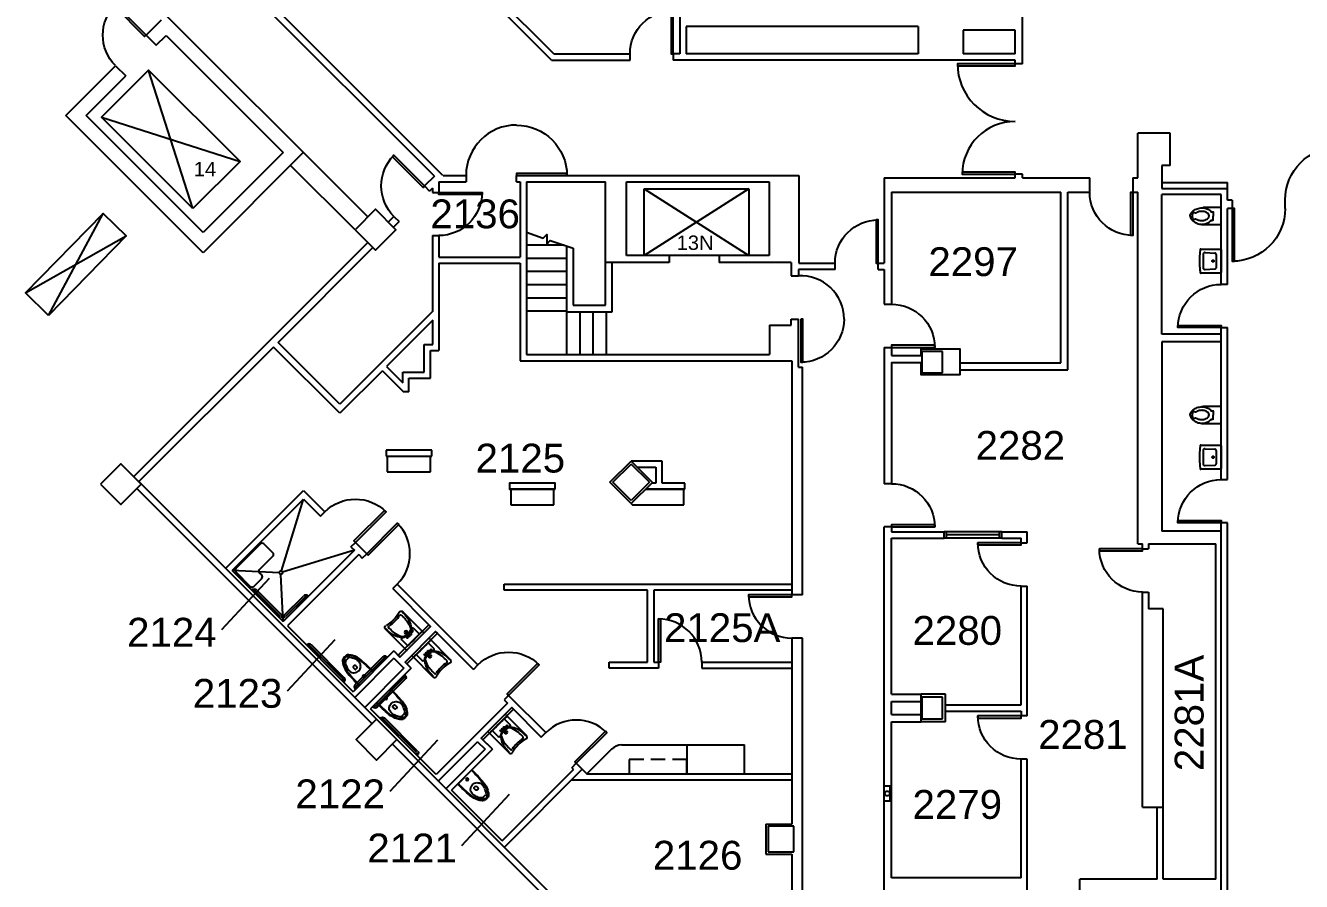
# Model space of a CAD drawing. Header units: inches. Extents: x -1132 to 7533, y -2240 to 4304.
# Drawn here: x 1821 to 2883, y 1341 to 2053 of the extents above; entities that cross this region are included whole.
import ezdxf

# ---------------------------------------------------------------- set-up
doc = ezdxf.new("R2010")
doc.units = ezdxf.units.IN
doc.header["$LTSCALE"] = 96
doc.header["$MEASUREMENT"] = 0
doc.linetypes.add('HIDDEN2', pattern=[0.1875, 0.125, -0.0625])
doc.layers.get('0').update_dxf_attribs({"linetype": 'CONTINUOUS'})
for name, color, linetype in [('A-ANNO-ROOM', 4, 'CONTINUOUS'), ('A-ANNO-TEXT', 4, 'CONTINUOUS'), ('A-COLS', 5, 'CONTINUOUS'), ('A-DOOR', 2, 'CONTINUOUS'), ('A-FLOR-CASE', 3, 'CONTINUOUS'), ('A-FLOR-CASE-UPPR', 3, 'HIDDEN2'), ('A-FLOR-EVTR', 1, 'CONTINUOUS'), ('A-FLOR-PFIX', 2, 'CONTINUOUS'), ('A-FLOR-STRS', 2, 'CONTINUOUS'), ('A-GLAZ', 2, 'CONTINUOUS'), ('A-SHAFT', 1, 'CONTINUOUS'), ('A-WALL-FULL', 6, 'CONTINUOUS'), ('X-EQPM', 1, 'CONTINUOUS')]:
    doc.layers.add(name, color=color, linetype=linetype)
doc.styles.add('ARIAL', font='arial.ttf')

# ---------------------------------------------------------------- blocks, each defined once
blk = doc.blocks.new('*U87')
for p, q in [((0, 0), (0, 0)), ((-36, 0), (-36, 0))]:
    blk.add_line(p, q)
blk.add_lwpolyline([(0, 0), (0, -36), (-1.75, -36), (-1.75, 0)], close=True)
blk.add_arc((0, 0), 36, 180, 270)
blk = doc.blocks.new('*U80')
for p, q in [((0, 0), (0, 0)), ((36, 0), (36, 0))]:
    blk.add_line(p, q)
blk.add_lwpolyline([(0, 0), (0, 36), (1.75, 36), (1.75, 0)], close=True)
blk.add_arc((0, 0), 36, 0, 90)
blk = doc.blocks.new('*U82')
for p, q in [((0, 0), (0, 0)), ((42, 0), (42, 0))]:
    blk.add_line(p, q)
blk.add_lwpolyline([(0, 0), (0, 42), (1.75, 42), (1.75, 0)], close=True)
blk.add_arc((0, 0), 42, 0, 90)
blk = doc.blocks.new('*U83')
for p, q in [((0, 0), (0, 0)), ((-36, 0), (-36, 0))]:
    blk.add_line(p, q)
blk.add_lwpolyline([(0, 0), (0, -36), (-1.75, -36), (-1.75, 0)], close=True)
blk.add_arc((0, 0), 36, 180, 270)
blk = doc.blocks.new('*U59')
for p, q in [((0, 0), (0, 0)), ((-44, 0), (-44, 0))]:
    blk.add_line(p, q)
blk.add_lwpolyline([(0, 0), (0, -44), (-1.75, -44), (-1.75, 0)], close=True)
blk.add_arc((0, 0), 44, 180, 270)
blk = doc.blocks.new('*U79')
for p, q in [((0, 0), (0, 0)), ((-36, 0), (-36, 0))]:
    blk.add_line(p, q)
blk.add_lwpolyline([(0, 0), (0, 36), (-1.75, 36), (-1.75, 0)], close=True)
blk.add_arc((0, 0), 36, 90, 180)
blk = doc.blocks.new('*U84')
for p, q in [((0, 0), (0, 0)), ((36, 0), (36, 0))]:
    blk.add_line(p, q)
blk.add_lwpolyline([(0, 0), (0, -36), (1.75, -36), (1.75, 0)], close=True)
blk.add_arc((0, 0), 36, 270, 0)
blk = doc.blocks.new('*U40')
for p, q in [((0, 0), (0, 0)), ((-36, 0), (-36, 0))]:
    blk.add_line(p, q)
blk.add_lwpolyline([(0, 0), (0, -36), (-1.75, -36), (-1.75, 0)], close=True)
blk.add_arc((0, 0), 36, 180, 270)
blk = doc.blocks.new('toilet')
for p, q in [((0, 8.4), (0, -8.4)), ((11.7, 0.7), (11.7, -0.8)), ((13.9, 1.3), (12.3, 1.3)), ((15, -0.2), (15, 0.2)), ((24.4, 1.2), (22, 2.9)), ((22.7, 1.7), (22.7, -1.8)), ((12.3, -1.3), (13.8, -1.3)), ((22, -2.9), (24.4, -1.3))]:
    blk.add_line(p, q)
blk.add_circle((2.8, 0), 1.12)
for centre, radius, start, end in [((-0.6, -183.6), 192, 85.6595, 89.8129), ((-2.4, -199.1), 207, 85.4918, 89.3454), ((14.8, 0), 5.76, 138.8891, 221.1109), ((14.6, -0.5), 5.99, 95.8382, 134.1772), ((12.3, 0.7), 0.56, 90, 180.535), ((11.6, -14.2), 22.2, 63.1364, 84.1184), ((12.2, -13.1), 20.5, 64.9076, 85.1535), ((13.9, 0.2), 1.11, 0, 90.5857), ((14.9, -3.4), 8.85, 68.6011, 95.8382), ((10.9, -13.6), 19.8, 56.1601, 68.6011), ((15.7, -5.7), 12.2, 44.4074, 64.8903), ((16, -5), 12, 40.761, 61.8362), ((21.5, 1.7), 1.14, 0, 55.7536), ((22.8, 1.6), 2, 12.4978, 39.0597), ((23.9, 0.7), 0.757, 10.9251, 51.0236), ((12.7, 0), 12.3, 350.4841, 9.5159), ((24.1, 1.9), 1.36, 10.3332, 42.8161), ((14.6, 0), 11, 349.0024, 10.9976), ((0.5, 132.9), 140.8, 269.7854, 275.545), ((0.2, 149), 157.3, 269.9445, 275.0138), ((14.8, 0.6), 6.18, 225.8228, 258.905), ((12.3, -0.8), 0.56, 180, 270.5829), ((15, 1.8), 7.4, 258.905, 295.7005), ((13.8, -0.2), 1.13, 270, 0.5296), ((12.5, 11.5), 19.4, 274.1483, 298.3887), ((12.7, 11.2), 18.5, 274.3585, 296.0983), ((-14.9, 64.1), 76.5, 295.7005, 298.856), ((15.8, 5.5), 12, 295.153, 316.1614), ((16.4, 4.8), 11.5, 297.3045, 318.9088), ((21.6, -1.8), 1.04, 300.9018, 360), ((24.1, -0.8), 0.599, 303.3554, 354.696), ((23.4, -1.8), 1.38, 314.4952, 352.3555), ((23.7, -1.8), 1.72, 323.3983, 350.1871)]:
    blk.add_arc(centre, radius, start, end)
blk = doc.blocks.new('*U42')
for p, q in [((0, 0), (0, 0)), ((-36, 0), (-36, 0))]:
    blk.add_line(p, q)
blk.add_lwpolyline([(0, 0), (0, 36), (-1.75, 36), (-1.75, 0)], close=True)
blk.add_arc((0, 0), 36, 90, 180)
blk = doc.blocks.new('A$C683036D0')
for p, q in [((10.1, 0), (-10.1, 0)), ((-10.2, -0.1), (-10.2, -25)), ((-6.9, -2.3), (-6.9, -9.1)), ((-6.8, -2.2), (6.8, -2.2)), ((-5.5, -10), (-5.9, -10)), ((5.5, -10), (5.9, -10)), ((6.9, -2.3), (6.9, -9.1)), ((10.2, -0.1), (10.2, -25)), ((-9.7, -25.1), (-9.7, -21.8)), ((9.7, -25.1), (9.7, -21.8))]:
    blk.add_line(p, q)
for centre, radius in [((-2, -7.3), 0.61), ((0, -11), 1.26), ((0, -11), 0.876), ((0, -7.3), 0.61), ((2, -7.3), 0.61), ((4.5, -8.1), 0.61)]:
    blk.add_circle(centre, radius)
for centre, radius, start, end in [((-10.1, -0.1), 0.118, 90, 180), ((10.1, -0.1), 0.118, 0, 90), ((-9.9, -1.8), 0.315, 180, 272.1315), ((0, -268.4), 266.4, 87.8685, 92.1315), ((-6.8, -2.3), 0.118, 90, 180), ((-5.9, -9.1), 0.984, 180, 270), ((0.9, -16.4), 8.66, 131.6638, 140.9539), ((-5.5, -9.8), 0.197, 270, 314.4692), ((0.9, -16.4), 8.98, 131.6638, 134.4692), ((-2.5, -12.6), 3.86, 97.469, 131.6638), ((-2.6, -12.2), 2.76, 97.6351, 152.8023), ((-2.5, -12.6), 3.54, 97.469, 131.6638), ((0, -31.7), 23.2, 82.531, 97.469), ((0, -31.7), 22.8, 82.531, 97.469), ((0, -31.7), 22.4, 82.3649, 97.6351), ((2.5, -12.6), 3.86, 48.3362, 82.531), ((2.5, -12.6), 3.54, 48.3362, 82.531), ((2.6, -12.2), 2.76, 27.1977, 82.3649), ((-0.9, -16.4), 8.66, 39.0461, 48.3362), ((-0.9, -16.4), 8.98, 45.5308, 48.3362), ((5.5, -9.8), 0.197, 225.5308, 270), ((5.9, -9.1), 0.984, 270, 0), ((6.8, -2.3), 0.118, 0, 90), ((9.9, -1.8), 0.315, 267.8685, 0), ((7.6, -21.8), 17.3, 140.9539, 180), ((28, -22.4), 35.4, 171.8762, 180), ((13.1, -20.3), 20.5, 152.8023, 171.8762), ((-13.1, -20.3), 20.5, 8.1238, 27.1977), ((-7.6, -21.8), 17.3, 0, 39.0461), ((-28, -22.4), 35.4, 0, 8.1238), ((-8.3, -25), 1.97, 180, 286.2602), ((0, -53.3), 27.6, 73.7398, 106.2602), ((4.3, -22.4), 11.8, 180, 187.651), ((-6.4, -23.8), 0.984, 187.651, 282.2356), ((0, -53.3), 29.2, 77.7644, 102.2356), ((6.4, -23.8), 0.984, 257.7644, 352.349), ((-4.3, -22.4), 11.8, 352.349, 0), ((8.3, -25), 1.97, 253.7398, 0)]:
    blk.add_arc(centre, radius, start, end)
blk = doc.blocks.new('GRAB BAR 36')
for p, q in [((-3, 36), (-3, 3)), ((-1.5, 36), (-1.5, 3)), ((-0.4, 38.3), (-0.8, 38.3)), ((-0.4, 36.8), (-0.8, 36.8)), ((-0.4, 36), (-0.4, 39)), ((-0.4, 39), (0, 39)), ((-0.4, 36), (0, 36)), ((-0.4, 2.3), (-0.8, 2.3)), ((-0.4, 0.8), (-0.8, 0.8)), ((-0.4, 3), (-0.4, 0)), ((-0.4, 3), (0, 3)), ((-0.4, 0), (0, 0))]:
    blk.add_line(p, q)
for centre, radius, start, end in [((-0.8, 36), 2.25, 90.0002, 180.0002), ((-0.8, 36), 0.75, 90.0002, 180.0002), ((-0.7, 3), 2.25, 179.9998, 269.9998), ((-0.7, 3), 0.75, 179.9998, 269.9998)]:
    blk.add_arc(centre, radius, start, end)
blk = doc.blocks.new('GRAB BAR 42')
for p, q in [((-55.8, 0.4), (-58.8, 0.4)), ((-58.8, 0.4), (-58.8, 0)), ((-58, 0.4), (-58, 0.7)), ((-56.5, 0.4), (-56.5, 0.7)), ((-55.8, 3), (-16.8, 3)), ((-55.8, 1.5), (-16.8, 1.5)), ((-55.8, 0.4), (-55.8, 0)), ((-16.8, 0.4), (-13.8, 0.4)), ((-16.8, 0.4), (-16.8, 0)), ((-16, 0.4), (-16, 0.7)), ((-14.5, 0.4), (-14.5, 0.7)), ((-13.8, 0.4), (-13.8, 0))]:
    blk.add_line(p, q)
for centre, radius, start, end in [((-55.8, 0.7), 2.25, 90.0002, 180.0002), ((-55.8, 0.7), 0.75, 90.0002, 180.0002), ((-16.8, 0.7), 2.25, 0.0024, 89.9934), ((-16.8, 0.7), 0.75, 0.0002, 90.0002)]:
    blk.add_arc(centre, radius, start, end)
blk = doc.blocks.new('P2477016')
for p, q in [((-2.5, -21.1), (-2.5, -21.1)), ((-3.6, -23.8), (-3.6, -23.8))]:
    blk.add_line(p, q)
blk.add_lwpolyline([(7, -14.9), (7, 0), (-7, 0), (-7, -14.9)])
for points in [[(-6.9, -16.2, -0.074934), (-6.3, -12.6, -0.085426), (-4.9, -9.7, -0.066386), (-3.5, -8.3), (-3.5, -6.7), (0, -6.7)], [(4, -23.7, -0.562484), (3.2, -23.5), (2.4, -21.3, -0.238976), (2.5, -20.9, 0.08035), (3.4, -19, 0.074934), (3.8, -16.2, 0.074934), (3.4, -13.4, 0.085426), (2.4, -11.5, 0.066386), (1.6, -10.6, 0.330534), (-1.7, -10.6, 0.066386), (-2.5, -11.5, 0.085426), (-3.5, -13.4, 0.074934), (-3.9, -16.2, 0.074934), (-3.5, -19, 0.08035), (-2.6, -20.9, -0.238976), (-2.5, -21.3), (-3.3, -23.5, -0.549653), (-4.1, -23.7)], [(6.9, -16.2, 0.074934), (6.3, -12.6, 0.085426), (4.9, -9.7, 0.066386), (3.5, -8.3), (3.5, -6.7), (0, -6.7)], [(0, -25.8, -0.143932), (-2.5, -25, -0.107177), (-4.9, -22.6, -0.077997), (-6.4, -19.2, -0.065232), (-7, -14.9)], [(0, -25.8, 0.143932), (2.5, -25, 0.107177), (4.9, -22.6, 0.077997), (6.4, -19.2, 0.065232), (7, -14.9)], [(-3, -22.7, 0.063273), (-1.7, -23.8, 0.143932), (0, -24.2)], [(0, -24.2, 0.143932), (1.7, -23.8, 0.059203), (2.9, -22.8)]]:
    blk.add_lwpolyline(points, format="xyb")
blk = doc.blocks.new('*U38')
for p, q in [((0, 0), (0, 0)), ((36, 0), (36, 0))]:
    blk.add_line(p, q)
blk.add_lwpolyline([(0, 0), (0, 36), (1.75, 36), (1.75, 0)], close=True)
blk.add_arc((0, 0), 36, 0, 90)
blk = doc.blocks.new('*U39')
for p, q in [((0, 0), (0, 0)), ((-36, 0), (-36, 0))]:
    blk.add_line(p, q)
blk.add_lwpolyline([(0, 0), (0, 36), (-1.75, 36), (-1.75, 0)], close=True)
blk.add_arc((0, 0), 36, 90, 180)
blk = doc.blocks.new('LAVHC4')
for p, q in [((-9.5, 0), (9.5, 0)), ((-10, -17.046589), (-10, -0.5)), ((-7.037044, -13.416795), (-6.580252, -5.19453)), ((-5.581791, -4.25), (5.581791, -4.25)), ((7.037044, -13.416795), (6.580252, -5.19453)), ((10, -0.5), (10, -17.046589)), ((-5.539354, -15), (5.539354, -15))]:
    blk.add_line(p, q)
for points in [[(-9.5, 0, 0.065543), (-9.648516, -0.019553, 0.087946), (-9.75, -0.066987, 0.043207), (-9.849429, -0.150571, 0.043207), (-9.933013, -0.25, 0.087946), (-9.980447, -0.351484, 0.065543), (-10, -0.5)], [(10, -0.5, 0.065543), (9.980447, -0.351484, 0.087946), (9.933013, -0.25, 0.043207), (9.849429, -0.150571, 0.043207), (9.75, -0.066987, 0.087946), (9.648516, -0.019553, 0.065543), (9.5, 0)], [(-5.581791, -4.25, 0.063221), (-5.869829, -4.286566, 0.085725), (-6.065686, -4.374874, 0.040781), (-6.261236, -4.53176, 0.040781), (-6.428729, -4.718307, 0.085725), (-6.527764, -4.908965, 0.063221), (-6.580252, -5.19453)], [(6.580252, -5.19453, 0.063221), (6.527764, -4.908965, 0.085725), (6.428729, -4.718307, 0.040781), (6.261236, -4.53176, 0.040781), (6.065686, -4.374874, 0.085725), (5.869829, -4.286566, 0.063221), (5.581791, -4.25)], [(-10, -17.046589, 0.061553), (-9.982606, -17.187347, 0.084107), (-9.940741, -17.282697, 0.039062), (-9.865923, -17.379174, 0.039062), (-9.777011, -17.46284, 0.084107), (-9.686081, -17.513595, 0.061553), (-9.547619, -17.544316)], [(-9.547619, -17.544316, 0.007949), (-5.398899, -17.874775, 0.014949), (-3.186834, -17.949334, 0.000949), (0, -17.955385, 0.000949), (3.186834, -17.949334, 0.014949), (5.398899, -17.874775, 0.007949), (9.547619, -17.544316)], [(-7.037044, -13.416795, 0.050866), (-7.020454, -13.776064, 0.073218), (-6.947859, -14.015861, 0.028563), (-6.762423, -14.357529, 0.050866), (-6.629034, -14.530823, 0.050866), (-6.463406, -14.673619, 0.028563), (-6.132551, -14.877722, 0.073218), (-5.897149, -14.963507, 0.050866), (-5.539354, -15)], [(5.539354, -15, 0.050866), (5.897149, -14.963507, 0.073218), (6.132551, -14.877722, 0.028563), (6.463406, -14.673619, 0.050866), (6.629034, -14.530823, 0.050866), (6.762423, -14.357529, 0.028563), (6.947859, -14.015861, 0.073218), (7.020454, -13.776064, 0.050866), (7.037044, -13.416795)], [(9.547619, -17.544316, 0.061553), (9.686081, -17.513595, 0.084107), (9.777011, -17.46284, 0.039062), (9.865923, -17.379174, 0.039062), (9.940741, -17.282697, 0.084107), (9.982606, -17.187347, 0.061553), (10, -17.046589)]]:
    blk.add_lwpolyline(points, format="xyb")
blk.add_lwpolyline([(0.704769, -7.006515, -0.043661), (0.649519, -7.125, -0.043661), (0.574533, -7.232091, -0.043661), (0.482091, -7.324533, -0.043661), (0.375, -7.399519, -0.043661), (0.256515, -7.454769, -0.043661), (0.130236, -7.488606, -0.043661), (0, -7.5, -0.043661), (-0.130236, -7.488606, -0.043661), (-0.256515, -7.454769, -0.043661), (-0.375, -7.399519, -0.043661), (-0.482091, -7.324533, -0.043661), (-0.574533, -7.232091, -0.043661), (-0.649519, -7.125, -0.043661), (-0.704769, -7.006515, -0.043661), (-0.738606, -6.880236, -0.043661), (-0.75, -6.75, -0.043661), (-0.738606, -6.619764, -0.043661), (-0.704769, -6.493485, -0.043661), (-0.649519, -6.375, -0.043661), (-0.574533, -6.267909, -0.043661), (-0.482091, -6.175467, -0.043661), (-0.375, -6.100481, -0.043661), (-0.256515, -6.045231, -0.043661), (-0.130236, -6.011394, -0.043661), (0, -6, -0.043661), (0.130236, -6.011394, -0.043661), (0.256515, -6.045231, -0.043661), (0.375, -6.100481, -0.043661), (0.482091, -6.175467, -0.043661), (0.574533, -6.267909, -0.043661), (0.649519, -6.375, -0.043661), (0.704769, -6.493485, -0.043661), (0.738606, -6.619764, -0.043661), (0.75, -6.75, -0.043661), (0.738606, -6.880236, -0.043661)], format="xyb", close=True)

msp = doc.modelspace()

# ---------------------------------------------------------------- linework, layer by layer
at = {"layer": 'A-ANNO-ROOM'}
for p, q in [((1984.3, 1550.4), (2024, 1593.1)), ((2039, 1499.5), (2078.7, 1542.2)), ((2124.3, 1415.8), (2164.1, 1458.5)), ((2184.2, 1370.7), (2223.9, 1413.4))]:
    msp.add_line(p, q, dxfattribs=at)
at = {"layer": 'A-COLS'}
for p, q in [((2584.4, 1782.1), (2567, 1782.1)), ((2567, 1782.1), (2567, 1764.1)), ((2584.4, 1764.1), (2584.4, 1782.1)), ((2567, 1764.1), (2584.4, 1764.1)), ((2309.9, 1673.1), (2325.1, 1688.3)), ((2340.2, 1673.2), (2325.1, 1688.3)), ((2325.1, 1657.9), (2309.9, 1673.1)), ((2340.2, 1673.2), (2325.1, 1657.9)), ((2584.4, 1494.1), (2567, 1494.1)), ((2567, 1494.1), (2567, 1476.1)), ((2584.4, 1476.1), (2584.4, 1494.1)), ((2113, 1475.7), (2130, 1458.8)), ((2567, 1476.1), (2584.4, 1476.1)), ((2460.5, 1386.7), (2439, 1386.7)), ((2439, 1386.7), (2439, 1365.2)), ((2460.5, 1365.2), (2460.5, 1386.7)), ((2439, 1365.2), (2460.5, 1365.2))]:
    msp.add_line(p, q, dxfattribs=at)
for points in [[(2095.2, 1883.4), (2112.1, 1866.4), (2129.1, 1883.4), (2112.1, 1900.4)], [(1883.3, 1671.5), (1900.3, 1654.6), (1917.2, 1671.5), (1900.3, 1688.5)]]:
    msp.add_lwpolyline(points, close=True, dxfattribs=at)
msp.add_lwpolyline([(2113, 1475.7), (2096.1, 1458.8), (2113, 1441.8), (2130, 1458.8)], dxfattribs=at)
at = {"layer": 'A-DOOR'}
msp.add_line((2869.5, 1901.1), (2869.5, 1908.1), dxfattribs=at)
for points in [[(2644.7, 2021.6), (2596.7, 2021.6), (2596.7, 2019.9), (2644.7, 2019.9)], [(2644.7, 1929.6), (2644.7, 1931.4), (2600.7, 1931.4), (2600.7, 1929.6), (2644.7, 1929.6)]]:
    msp.add_lwpolyline(points, close=True, dxfattribs=at)
for centre, radius, start, end in [((2644.7, 2021.6), 48, 180, 270), ((2229.6, 1928.6), 42, 90, 180), ((2644.7, 1929.6), 44, 90, 180), ((2466.2, 1809), 36.1, 0.057, 93.0393)]:
    msp.add_arc(centre, radius, start, end, dxfattribs=at)
at = {"layer": 'A-FLOR-CASE'}
for p, q in [((2122, 1694.7), (2122, 1681.7)), ((2158, 1681.7), (2158, 1694.7)), ((2122, 1681.7), (2158, 1681.7)), ((2224.8, 1667.3), (2224.8, 1654.3)), ((2260.8, 1654.3), (2260.8, 1667.3)), ((2368.8, 1667.3), (2339, 1667.3)), ((2368.8, 1654.3), (2368.8, 1667.3)), ((2224.8, 1654.3), (2260.8, 1654.3)), ((2325.1, 1655.5), (2326.3, 1654.3)), ((2326.3, 1654.3), (2368.8, 1654.3)), ((2308.7, 1450.8), (2288.2, 1430.3)), ((2317.2, 1454.3), (2419.5, 1454.3)), ((2371.5, 1454.3), (2371.5, 1430.3)), ((2419.5, 1430.3), (2419.5, 1454.3)), ((2288.2, 1430.3), (2371.5, 1430.3)), ((2371.5, 1430.3), (2419.5, 1430.3))]:
    msp.add_line(p, q, dxfattribs=at)
msp.add_arc((2317.2, 1442.3), 12, 90, 135, dxfattribs=at)
at = {"layer": 'A-FLOR-CASE-UPPR'}
for p, q in [((2371.5, 1442.3), (2323.5, 1442.3)), ((2323.5, 1442.3), (2323.5, 1430.3)), ((2371.5, 1430.3), (2371.5, 1442.3)), ((2323.5, 1430.3), (2371.5, 1430.3))]:
    msp.add_line(p, q, dxfattribs=at)
at = {"layer": 'A-FLOR-EVTR'}
for p, q in [((1960.2, 1901.1), (1923.3, 2016.4)), ((2335.9, 1917.5), (2423.1, 1917.5)), ((2335.9, 1862), (2335.9, 1917.5)), ((2423.1, 1917.5), (2335.9, 1862)), ((2335.9, 1917.5), (2423.1, 1862)), ((2423.1, 1917.5), (2423.1, 1862)), ((2356.6, 1862), (2335.9, 1862)), ((2423.1, 1862), (2398.3, 1862))]:
    msp.add_line(p, q, dxfattribs=at)
msp.add_lwpolyline([(1960.2, 1901.1), (1884.1, 1977.2), (1923.3, 2016.4), (1999.4, 1940.3)], close=True, dxfattribs=at)
msp.add_lwpolyline([(1884.1, 1977.2), (1999.4, 1940.3)], dxfattribs=at)
at = {"layer": 'A-FLOR-PFIX'}
for p, q in [((2033.9, 1599.2), (2052.2, 1658.9)), ((2094.6, 1616.5), (2034.9, 1598.2)), ((2032, 1597.8), (1992.8, 1599.5)), ((2035.2, 1557.1), (2033.5, 1596.3)), ((2013.3, 1583.3), (2034.2, 1562.4)), ((2033.1, 1561.3), (2012.2, 1582.2)), ((2036.3, 1562.4), (2052.2, 1578.3)), ((2053.3, 1577.2), (2037.4, 1561.3))]:
    msp.add_line(p, q, dxfattribs=at)
msp.add_lwpolyline([(2008, 1586.4, 0.414214), (2010.8, 1586.4), (2017.5, 1593, 0.414214), (2017.5, 1595.9), (2015.7, 1597.6, -0.414214), (2015.7, 1600.5), (2026.8, 1611.5, 0.414214), (2026.8, 1614.3), (2019.3, 1621.8, 0.414214), (2016.5, 1621.8), (1996, 1601.3, 0.414214), (1996, 1598.4)], format="xyb", close=True, dxfattribs=at)
for points in [[(2131.2, 1529), (2156.7, 1554.4), (2158.1, 1553), (2132.6, 1527.5)], [(2138.3, 1521.9), (2163.8, 1547.3), (2162.3, 1548.8), (2136.9, 1523.3)], [(2201.6, 1458.6), (2227, 1484.1), (2225.6, 1485.5), (2200.2, 1460)]]:
    msp.add_lwpolyline(points, close=True, dxfattribs=at)
msp.add_circle((2033.5, 1597.8), 1.5, dxfattribs=at)
for centre, radius, start, end in [((2011.2, 1581.1), 3, 45, 135), ((2011.2, 1581.1), 1.5, 45, 135), ((2054.3, 1576.2), 3, 44.9527, 135.0473), ((2054.3, 1576.2), 1.5, 45, 135), ((2035.2, 1563.4), 1.5, 225, 315), ((2035.2, 1563.4), 3, 225, 315)]:
    msp.add_arc(centre, radius, start, end, dxfattribs=at)
at = {"layer": 'A-FLOR-STRS'}
for p, q in [((2269.4, 1870.5), (2237.9, 1870.5)), ((2271.2, 1859.5), (2237.9, 1859.5)), ((2271.2, 1848.5), (2237.9, 1848.5)), ((2271.2, 1837.5), (2237.9, 1837.5)), ((2271.2, 1826.5), (2237.9, 1826.5)), ((2271.2, 1815.5), (2237.9, 1815.5)), ((2271.2, 1815), (2271.2, 1779.5)), ((2282.2, 1815), (2282.2, 1779.5)), ((2293.2, 1815), (2293.2, 1779.5)), ((2304.2, 1815), (2304.2, 1779.5))]:
    msp.add_line(p, q, dxfattribs=at)
msp.add_lwpolyline([(2237.9, 1881.5), (2251.8, 1876.4), (2254.9, 1879.4), (2254.8, 1871.5), (2257.5, 1874.5), (2276.7, 1868)], dxfattribs=at)
at = {"layer": 'A-GLAZ'}
for p, q in [((2585.7, 1626.6), (2585.7, 1631.9)), ((2633.7, 1631.9), (2585.7, 1631.9)), ((2633.7, 1626.6), (2585.7, 1626.6)), ((2587.7, 1626.6), (2587.7, 1631.9)), ((2631.7, 1629.3), (2587.7, 1629.3)), ((2631.7, 1626.6), (2631.7, 1631.9)), ((2633.7, 1626.6), (2633.7, 1631.9))]:
    msp.add_line(p, q, dxfattribs=at)
at = {"layer": 'A-SHAFT'}
for p, q in [((1840.1, 1812), (1885.4, 1897)), ((1820.8, 1830.8), (1904.7, 1878.3))]:
    msp.add_line(p, q, dxfattribs=at)
msp.add_lwpolyline([(1840.1, 1812), (1820.8, 1830.8), (1885.4, 1897), (1904.7, 1878.3)], close=True, dxfattribs=at)
at = {"layer": 'A-WALL-FULL'}
for p, q in [((2168.4, 1928.6), (1892, 2205.1)), ((2161.2, 1928.1), (1891.9, 2197.4)), ((2365.6, 2172.1), (2365.6, 2029.9)), ((2258.8, 2024.6), (2173.5, 2110)), ((2260.6, 2029.9), (2192.3, 2098.2)), ((1912.4, 2087.4), (2105.8, 1894)), ((2650.9, 2021.6), (2650.9, 2067.6)), ((1921.2, 2045.5), (1934, 2058.3)), ((2564.1, 2052.6), (2370.8, 2052.6)), ((2370.8, 2052.6), (2370.8, 2029.9)), ((2564.1, 2052.6), (2564.1, 2029.9)), ((1921.2, 2045.5), (1929.7, 2037)), ((1929.7, 2037), (1937.8, 2045.1)), ((1937.8, 2045.1), (2035.2, 1947.7)), ((2601.6, 2049.6), (2601.6, 2029.9)), ((2644.7, 2049.6), (2601.6, 2049.6)), ((2644.7, 2029.9), (2644.7, 2049.6)), ((2260.6, 2029.9), (2324.1, 2029.9)), ((2324.1, 2024.6), (2324.1, 2029.9)), ((2365.6, 2029.9), (2360.1, 2029.9)), ((2360.1, 2029.9), (2360.1, 2024.6)), ((2564.1, 2029.9), (2370.8, 2029.9)), ((2644.7, 2029.9), (2601.6, 2029.9)), ((1854.3, 1978.6), (1895.8, 2020)), ((1895.8, 2020), (1904.3, 2011.6)), ((2258.8, 2024.6), (2324.1, 2024.6)), ((2644.7, 2024.6), (2360.1, 2024.6)), ((2644.7, 2021.6), (2644.7, 2024.6)), ((2650.9, 2021.6), (2644.7, 2021.6)), ((1871.3, 1978.6), (1904.3, 2011.6)), ((1968.7, 1864.2), (1854.3, 1978.6)), ((1968.7, 1881.2), (1871.3, 1978.6)), ((2746.9, 1926.6), (2746.9, 1963.9)), ((2773.9, 1963.9), (2746.9, 1963.9)), ((2773.9, 1936.9), (2773.9, 1963.9)), ((2035.2, 1947.7), (1968.7, 1881.2)), ((2052.1, 1947.7), (1968.7, 1864.2)), ((2095.2, 1883.4), (2041.5, 1937)), ((2773.9, 1936.9), (2766.9, 1936.9)), ((2766.9, 1936.9), (2766.9, 1917.8)), ((2161.2, 1928.1), (2153, 1919.9)), ((2164.9, 1923.4), (2187.6, 1923.4)), ((2164.9, 1923.4), (2164.9, 1914.5)), ((2168.5, 1928.6), (2187.6, 1928.6)), ((2187.6, 1928.6), (2187.6, 1923.4)), ((2229.6, 1928.6), (2464.6, 1928.6)), ((2229.6, 1923.4), (2229.6, 1928.6)), ((2229.6, 1923.4), (2232.6, 1923.4)), ((2232.6, 1923.4), (2232.6, 1860.5)), ((2237.9, 1923.4), (2303.8, 1923.4)), ((2237.9, 1923.4), (2237.9, 1779.5)), ((2303.8, 1820.5), (2303.8, 1923.4)), ((2321.3, 1862), (2321.3, 1923.4)), ((2321.3, 1923.4), (2439.9, 1923.4)), ((2439.9, 1923.4), (2439.9, 1862)), ((2464.6, 1928.6), (2464.6, 1855.6)), ((2535.8, 1926.6), (2535.8, 1855.6)), ((2535.8, 1926.6), (2644.7, 1926.6)), ((2650.9, 1929.6), (2644.7, 1929.6)), ((2644.7, 1926.6), (2644.7, 1929.6)), ((2650.9, 1926.6), (2650.9, 1929.6)), ((2650.9, 1926.6), (2706.8, 1926.6)), ((2706.8, 1914.6), (2706.8, 1926.6)), ((2742.8, 1926.6), (2742.8, 1914.6)), ((2742.8, 1926.6), (2746.9, 1926.6)), ((2766.9, 1922.8), (2821.5, 1922.8)), ((2821.5, 1908.1), (2821.5, 1922.8)), ((2153, 1919.9), (2157.2, 1915.6)), ((2159.6, 1918), (2157.2, 1915.6)), ((2159.6, 1918), (2159.6, 1914.5)), ((2159.6, 1914.5), (2164.9, 1914.5)), ((2541.8, 1914.6), (2682.7, 1914.6)), ((2541.8, 1914.6), (2541.8, 1821.4)), ((2682.7, 1772.6), (2682.7, 1914.6)), ((2688.7, 1766.6), (2688.7, 1914.6)), ((2688.7, 1914.6), (2706.8, 1914.6)), ((2742.8, 1914.6), (2746.8, 1914.6)), ((2746.8, 1621.7), (2746.8, 1914.6)), ((2816.3, 1912.8), (2766.8, 1912.8)), ((2766.8, 1796.4), (2766.8, 1912.8)), ((2766.9, 1917.8), (2821.5, 1917.8)), ((2816.3, 1837.9), (2816.3, 1912.8)), ((2825.5, 1908.1), (2821.5, 1908.1)), ((2825.5, 1908.1), (2825.5, 1901.1)), ((2127.5, 1894.4), (2122.8, 1889.7)), ((2127.5, 1894.4), (2131.8, 1890.2)), ((2825.5, 1901.1), (2821.5, 1901.1)), ((2821.5, 1837.9), (2821.5, 1901.1)), ((2127.1, 1885.4), (2131.8, 1890.2)), ((2105.8, 1872.7), (1911, 1677.8)), ((2159.6, 1878.5), (2164.9, 1878.5)), ((2159.6, 1878.5), (2159.6, 1815.2)), ((2164.9, 1878.5), (2164.9, 1860.5)), ((2271.2, 1869.9), (2271.2, 1815)), ((2031.1, 1789.5), (2110.1, 1868.5)), ((2164.9, 1860.5), (2232.6, 1860.5)), ((2276.7, 1868), (2276.7, 1820.5)), ((2439.9, 1862), (2321.3, 1862)), ((2356.6, 1862), (2356.6, 1856)), ((2398.3, 1862), (2398.3, 1856)), ((2164.9, 1855.5), (2232.6, 1855.5)), ((2164.9, 1855.5), (2164.9, 1782.7)), ((2232.6, 1855.5), (2232.6, 1774.3)), ((2356.6, 1856), (2303.8, 1856)), ((2309.3, 1815), (2309.3, 1856)), ((2458.3, 1856), (2398.3, 1856)), ((2458.3, 1856), (2458.3, 1845)), ((2464.3, 1850.4), (2464.3, 1845)), ((2494.8, 1850.4), (2464.3, 1850.4)), ((2464.6, 1855.6), (2494.8, 1855.6)), ((2494.8, 1850.4), (2494.8, 1855.6)), ((2530.8, 1855.6), (2535.8, 1855.6)), ((2530.8, 1850.4), (2530.8, 1855.6)), ((2530.8, 1850.4), (2535.8, 1850.4)), ((2535.8, 1850.4), (2535.8, 1821.4)), ((2458.3, 1845), (2464.3, 1845)), ((2821.5, 1837.9), (2816.3, 1837.9)), ((2276.7, 1820.5), (2303.8, 1820.5)), ((2535.8, 1821.4), (2541.8, 1821.4)), ((2159.6, 1815.2), (2082.5, 1738)), ((2159.9, 1808), (2121.4, 1769.5)), ((2159.9, 1787.7), (2159.9, 1808)), ((2271.2, 1815), (2309.3, 1815)), ((2458.3, 1803.9), (2458.3, 1809)), ((2458.3, 1809), (2464.3, 1809)), ((2464.3, 1769), (2464.3, 1809)), ((2440.3, 1803.9), (2458.3, 1803.9)), ((2440.3, 1803.9), (2440.3, 1779.5)), ((2816.3, 1796.4), (2766.8, 1796.4)), ((2816.3, 1801.9), (2821.5, 1801.9)), ((2816.3, 1675.4), (2816.3, 1801.9)), ((2821.5, 1675.4), (2821.5, 1801.9)), ((2027.4, 1785.7), (1915.2, 1673.6)), ((2082.5, 1730.6), (2027.4, 1785.7)), ((2082.5, 1738), (2031.1, 1789.5)), ((2152.7, 1787.7), (2159.9, 1787.7)), ((2152.7, 1764.7), (2152.7, 1787.7)), ((2535.8, 1785.4), (2535.8, 1671.9)), ((2535.8, 1785.4), (2541.8, 1785.4)), ((2541.8, 1785.4), (2541.8, 1778.6)), ((2816.3, 1790.1), (2766.8, 1790.1)), ((2766.8, 1790.1), (2766.8, 1632.4)), ((2158, 1782.7), (2164.9, 1782.7)), ((2158, 1759.7), (2158, 1782.7)), ((2232.6, 1774.3), (2458.8, 1774.3)), ((2237.9, 1779.5), (2440.3, 1779.5)), ((2458.8, 1774.3), (2458.8, 1579.3)), ((2117.9, 1766), (2082.5, 1730.6)), ((2117.9, 1766), (2135.6, 1748.3)), ((2121.4, 1769.5), (2135, 1756)), ((2135, 1756), (2135, 1764.7)), ((2135, 1764.7), (2152.7, 1764.7)), ((2464.3, 1769), (2467.8, 1769)), ((2467.8, 1579.3), (2467.8, 1769)), ((2598.8, 1772.6), (2682.7, 1772.6)), ((2598.8, 1766.6), (2688.7, 1766.6)), ((2140, 1748.3), (2140, 1759.7)), ((2140, 1759.7), (2158, 1759.7)), ((2140, 1748.3), (2135.6, 1748.3)), ((2159, 1699.7), (2121, 1699.7)), ((2121, 1699.7), (2121, 1694.7)), ((2121, 1694.7), (2159, 1694.7)), ((2159, 1694.7), (2159, 1699.7)), ((2307.4, 1673.1), (2325.1, 1690.8)), ((2342.7, 1673), (2325.1, 1690.8)), ((2350.8, 1690.8), (2325.1, 1690.8)), ((2350.8, 1672.3), (2350.8, 1690.8)), ((2330.1, 1685.8), (2345.5, 1685.8)), ((2345.5, 1685.8), (2345.5, 1672.3)), ((1915.2, 1673.6), (2113, 1475.7)), ((2325.1, 1655.4), (2307.4, 1673.1)), ((2325.1, 1655.4), (2342.7, 1673)), ((2345.5, 1672.3), (2342, 1672.3)), ((2369.8, 1672.3), (2350.8, 1672.3)), ((2369.8, 1667.3), (2369.8, 1672.3)), ((2541.8, 1671.9), (2535.8, 1671.9)), ((2816.3, 1675.4), (2821.5, 1675.4)), ((1913.5, 1667.8), (2109.3, 1472)), ((1987.3, 1601.4), (2052.2, 1666.3)), ((1992.8, 1599.5), (2052.2, 1658.9)), ((2052.2, 1666.3), (2070.1, 1648.5)), ((2052.2, 1658.9), (2066.4, 1644.8)), ((2261.8, 1667.3), (2223.8, 1667.3)), ((2337, 1667.3), (2369.8, 1667.3)), ((2066.4, 1644.8), (2070.1, 1648.5)), ((2821.5, 1639.4), (2816.3, 1639.4)), ((2816.3, 631.9), (2816.3, 1639.4)), ((2821.5, 604.6), (2821.5, 1639.4)), ((2535.8, 1035.4), (2535.8, 1635.9)), ((2541.8, 1635.9), (2535.8, 1635.9)), ((2541.8, 1635.9), (2541.8, 1631.9)), ((2541.8, 1631.9), (2585.7, 1631.9)), ((2541.8, 1626.6), (2585.7, 1626.6)), ((2541.8, 1496.6), (2541.8, 1626.6)), ((2633.7, 1631.9), (2654.7, 1631.9)), ((2633.7, 1626.6), (2649.7, 1626.6)), ((2649.7, 1622.6), (2649.7, 1626.6)), ((2654.7, 1622.6), (2654.7, 1631.9)), ((2816.3, 1632.4), (2766.8, 1632.4)), ((2094.6, 1616.5), (2035.2, 1557.1)), ((2091.8, 1619.3), (2095.5, 1623)), ((2091.8, 1619.3), (2094.6, 1616.5)), ((2095.5, 1623), (2104.9, 1613.6)), ((2649.7, 1622.6), (2654.7, 1622.6)), ((2746.8, 1621.7), (2750.9, 1621.7)), ((2750.9, 1617.7), (2750.9, 1621.7)), ((2750.9, 1617.7), (2755.9, 1617.7)), ((2755.9, 1621.7), (2755.9, 1617.7)), ((2755.9, 1621.7), (2811.7, 1621.7)), ((2811.7, 1342.6), (2811.7, 1621.7)), ((2098.3, 1612.8), (2039, 1553.4)), ((2098.3, 1612.8), (2101.2, 1609.9)), ((2101.2, 1609.9), (2104.9, 1613.6)), ((1992.8, 1599.5), (2035.2, 1557.1)), ((2126.6, 1584.5), (2130.3, 1588.2)), ((2126.6, 1584.5), (2158.1, 1553)), ((2130.3, 1588.2), (2197.5, 1521)), ((2219.4, 1588.3), (2458.8, 1588.3)), ((2219.4, 1583.3), (2219.4, 1588.3)), ((2338.8, 1583.3), (2219.4, 1583.3)), ((2338.8, 1523.3), (2338.8, 1583.3)), ((2458.8, 1583.3), (2343.8, 1583.3)), ((2343.8, 1583.3), (2343.8, 1523.3)), ((2649.7, 1586.6), (2654.7, 1586.6)), ((2649.7, 1487.8), (2649.7, 1586.6)), ((2654.7, 1478.5), (2654.7, 1586.6)), ((2467.8, 1579.3), (2458.8, 1579.3)), ((2750.9, 1581.7), (2755.9, 1581.7)), ((2750.9, 1402.6), (2750.9, 1581.7)), ((2755.9, 1581.7), (2755.9, 1567.6)), ((2767.9, 1567.6), (2755.9, 1567.6)), ((2767.9, 1402.6), (2767.9, 1567.6)), ((2039, 1553.4), (2093.7, 1498.6)), ((2132.6, 1527.5), (2158.1, 1553)), ((2136.9, 1523.3), (2162.3, 1548.8)), ((2162.3, 1548.8), (2193.8, 1517.3)), ((2458.8, 1543.3), (2458.8, 1388.4)), ((2467.8, 1543.3), (2458.8, 1543.3)), ((2467.8, 1325.2), (2467.8, 1543.3)), ((2649.7, 1487.8), (2649.7, 1550.6)), ((2654.7, 1478.5), (2654.7, 1550.6)), ((2127.6, 1532.6), (2093.7, 1498.6)), ((2127.6, 1532.6), (2132.6, 1527.5)), ((2127.6, 1526.6), (2094.9, 1493.9)), ((2127.6, 1526.6), (2135.9, 1518.3)), ((2141.9, 1518.3), (2136.9, 1523.3)), ((2197.5, 1521), (2193.8, 1517.3)), ((2306.8, 1518.3), (2306.8, 1523.3)), ((2306.8, 1523.3), (2338.8, 1523.3)), ((2343.8, 1523.3), (2347.8, 1523.3)), ((2347.8, 1523.3), (2347.8, 1518.3)), ((2383.8, 1523.3), (2458.8, 1523.3)), ((2383.8, 1523.3), (2383.8, 1518.3)), ((2135.9, 1518.3), (2103.2, 1485.6)), ((2141.9, 1518.3), (2108, 1484.3)), ((2347.8, 1518.3), (2306.8, 1518.3)), ((2383.8, 1518.3), (2458.8, 1518.3)), ((2222.1, 1489), (2162.7, 1429.6)), ((2223, 1495.6), (2219.3, 1491.8)), ((2219.3, 1491.8), (2222.1, 1489)), ((2223, 1495.6), (2253.9, 1464.6)), ((2541.8, 1496.6), (2566.4, 1496.6)), ((2541.8, 1490.6), (2566.4, 1490.6)), ((2541.8, 1479.6), (2541.8, 1490.6)), ((2586.9, 1496.6), (2566.4, 1496.6)), ((2566.4, 1473.6), (2566.4, 1496.6)), ((2586.9, 1473.6), (2586.9, 1496.6)), ((2586.9, 1487.8), (2649.7, 1487.8)), ((2162.7, 1429.6), (2108, 1484.3)), ((2225.6, 1485.5), (2200.2, 1460)), ((2200.2, 1460), (2225.6, 1485.5)), ((2225.6, 1485.5), (2250.2, 1460.9)), ((2541.8, 1479.6), (2566.4, 1479.6)), ((2586.9, 1482.5), (2649.7, 1482.5)), ((2649.7, 1482.5), (2649.7, 1478.5)), ((2654.7, 1478.5), (2649.7, 1478.5)), ((2541.8, 1473.6), (2566.4, 1473.6)), ((2541.8, 1343.6), (2541.8, 1473.6)), ((2586.9, 1473.6), (2566.4, 1473.6)), ((2130, 1458.8), (2303.5, 1285.2)), ((2197.2, 1457), (2164.5, 1424.3)), ((2197.2, 1457), (2203.5, 1450.7)), ((2209.5, 1450.7), (2200.2, 1460)), ((2205.2, 1455), (2200.2, 1460)), ((2250.2, 1460.9), (2253.9, 1464.6)), ((2126.3, 1455.1), (2321.4, 1260)), ((2203.5, 1450.7), (2170.8, 1417.9)), ((2209.5, 1450.7), (2175.6, 1416.7)), ((2219.5, 1369.3), (2284.3, 1434.2)), ((2275.7, 1435.4), (2279.4, 1439.1)), ((2275.7, 1435.4), (2277.1, 1434)), ((2279.4, 1439.1), (2288.2, 1430.3)), ((2649.7, 1343.6), (2649.7, 1442.5)), ((2654.7, 1442.5), (2649.7, 1442.5)), ((2654.7, 1239.8), (2654.7, 1442.5)), ((2217.7, 1374.6), (2277.1, 1434)), ((2275.5, 1425.3), (2458.8, 1425.3)), ((2288.2, 1430.3), (2458.8, 1430.3)), ((2217.7, 1374.6), (2175.6, 1416.7)), ((2540.8, 1419.9), (2535.8, 1419.9)), ((2540.8, 1407.9), (2540.8, 1419.9)), ((2535.8, 1407.9), (2540.8, 1407.9)), ((2750.9, 1402.6), (2767.9, 1402.6)), ((2762.9, 1342.6), (2762.9, 1402.6)), ((2767.9, 1342.6), (2767.9, 1402.6)), ((2437.3, 1388.4), (2437.3, 1363.4)), ((2437.3, 1388.4), (2458.8, 1388.4)), ((2437.3, 1363.4), (2458.8, 1363.4)), ((2458.8, 1363.4), (2458.8, 1325.2)), ((2649.7, 1343.6), (2541.8, 1343.6)), ((2698.7, 1333.6), (2698.7, 1342.6)), ((2762.9, 1342.6), (2698.7, 1342.6)), ((2811.7, 1342.6), (2767.9, 1342.6))]:
    msp.add_line(p, q, dxfattribs=at)
msp.add_lwpolyline([(2541.8, 1778.6), (2566.4, 1778.6), (2566.4, 1784.1), (2598.8, 1784.1), (2598.8, 1762.6), (2566.4, 1762.6), (2566.4, 1772.6), (2541.8, 1772.6), (2541.8, 1671.9)], dxfattribs=at)
msp.add_lwpolyline([(2261.8, 1667.3), (2261.8, 1672.3), (2223.8, 1672.3), (2223.8, 1667.3)], close=True, dxfattribs=at)
msp.add_circle((2538.3, 1413.9), 2, dxfattribs=at)

# ---------------------------------------------------------------- block references
at = {"layer": 'A-DOOR', "xscale": -1}
for name, p, rotation in [('*U87', (1921.2, 2045.5), 225.0000000000067), ('*U82', (2229.6, 1928.5), 270), ('*U87', (2153, 1919.9), 225.0000000000067), ('*U59', (2913.5, 1908.1), 180), ('*U79', (2164.9, 1914.5), 270), ('*U42', (2742.8, 1914.6), 180), ('*U39', (2816.3, 1801.9), 90), ('*U38', (2541.8, 1785.4), 270), ('*U40', (2095.5, 1623), 134.9998899917338), ('*U40', (2541.8, 1635.9), 90), ('*U39', (2816.3, 1639.4), 90), ('*U40', (2649.7, 1622.6), 270), ('*U40', (2750.9, 1617.7), 270), ('*U40', (2223, 1495.6), 135.0000000000091), ('*U40', (2649.7, 1478.5), 270)]:
    msp.add_blockref(name, p, dxfattribs=dict(at, rotation=rotation))
for name, p in [('*U80', (2360.1, 2029.9)), ('*U80', (2530.8, 1855.6)), ('*U59', (2825.5, 1901.1)), ('*U83', (2466.3, 1809))]:
    msp.add_blockref(name, p, dxfattribs=at)
at = {"layer": 'A-DOOR'}
for name, p, rotation in [('*U40', (2104.9, 1613.6), 135.0000000000092), ('*U84', (2458.8, 1579.3), 270), ('*U40', (2347.8, 1523.3), 180), ('*U42', (2279.4, 1439.1), 315.0000000000092)]:
    msp.add_blockref(name, p, dxfattribs=dict(at, rotation=rotation))
at = {"layer": 'A-FLOR-PFIX'}
for name, p, rotation in [('P2477016', (2816.3, 1894.8), 270), ('LAVHC4', (2816.3, 1857.3), 270), ('P2477016', (2816.3, 1729.1), 270), ('LAVHC4', (2816.3, 1694), 270), ('A$C683036D0', (2149.6, 1536), 44.99999999999079), ('GRAB BAR 42', (2096, 1496.3), 314.9999999999816), ('toilet', (2104.6, 1509.6), 135.0000000000092), ('GRAB BAR 36', (2095.1, 1500.1), 314.9999999999816), ('A$C683036D0', (2212.9, 1472.7), 44.99999999999079)]:
    msp.add_blockref(name, p, dxfattribs=dict(at, rotation=rotation))
at = {"layer": 'A-FLOR-PFIX', "xscale": -1}
for name, p, rotation in [('A$C683036D0', (2145.4, 1540.3), 224.9999999999908), ('GRAB BAR 36', (2109.4, 1485.7), 315.0000000000092), ('toilet', (2118.9, 1495.3), 135.0000000000091), ('GRAB BAR 42', (2105.7, 1486.6), 315.0000000000092), ('toilet', (2186.6, 1427.7), 135.0000000000091)]:
    msp.add_blockref(name, p, dxfattribs=dict(at, rotation=rotation))
at = {"layer": 'X-EQPM', "rotation": 315.0000000000092}
msp.add_blockref('GRAB BAR 36', (2095.1, 1500.1), dxfattribs=at)

# ---------------------------------------------------------------- texts
at = {"layer": 'A-ANNO-ROOM', "style": 'ARIAL'}
for s, p in [('2136', (2157.9, 1884.6)), ('2297', (2572.5, 1844.8)), ('2282', (2611.8, 1691.8)), ('2125', (2195.5, 1681.2)), ('2125A', (2352.4, 1540)), ('2280', (2559.3, 1537.7)), ('2124', (1905.4, 1536.2)), ('2123', (1960.1, 1485.3)), ('2281', (2663.9, 1451.1)), ('2122', (2045.5, 1401.6)), ('2279', (2559.3, 1392.8)), ('2121', (2105.4, 1356.5)), ('2126', (2343.1, 1350.5))]:
    msp.add_text(s, height=24, dxfattribs=at).set_placement(p)
msp.add_text('2281A', height=24, rotation=90, dxfattribs=at).set_placement((2801.6, 1432.5))
at = {"layer": 'A-ANNO-TEXT', "char_height": 12, "width": 38.515, "attachment_point": 5, "style": 'ARIAL'}
for s, insert in [('14', (1970.2, 1933.9)), ('13N', (2378.3, 1872.5))]:
    msp.add_mtext(s, dxfattribs=dict(at, insert=insert))

doc.saveas('drawing.dxf')
